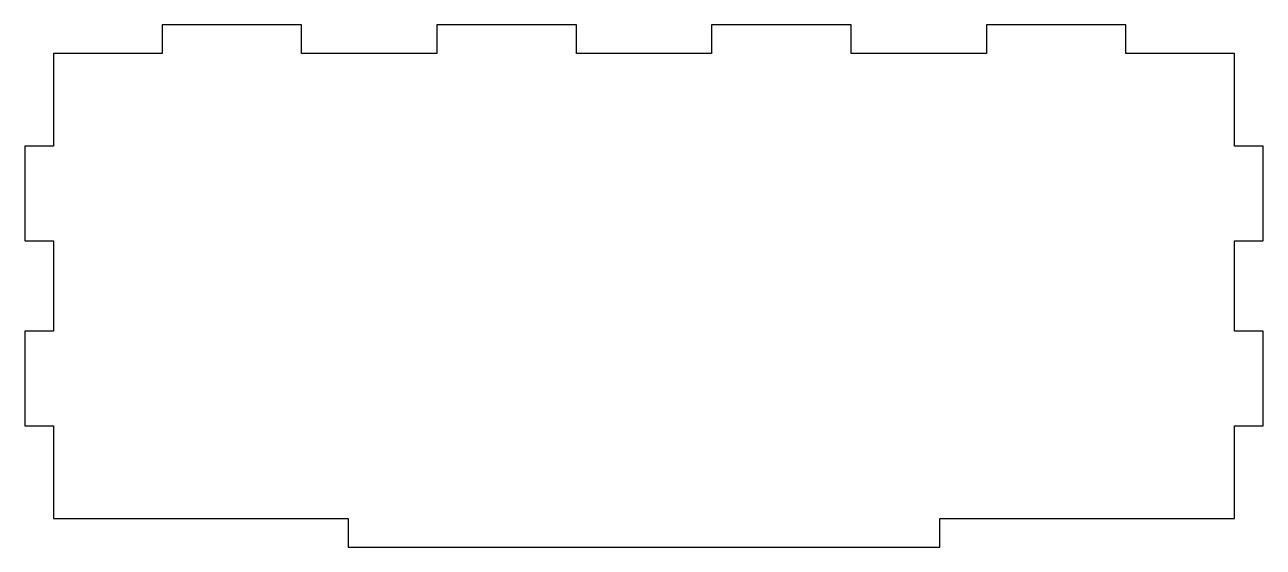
# Model space of a CAD drawing. Header units: millimetres. Extents: x -76 to 76, y -32 to 32.
import ezdxf

# ---------------------------------------------------------------- set-up
doc = ezdxf.new("R2010")
doc.units = ezdxf.units.MM
doc.layers.get('0').update_dxf_attribs({"linetype": 'CONTINUOUS'})

msp = doc.modelspace()

# ---------------------------------------------------------------- linework, layer by layer
for p, q in [((-41.78, 31.88), (-58.79, 31.88)), ((-58.79, 31.88), (-58.79, 28.38)), ((-41.78, 28.38), (-41.78, 31.88)), ((-8.25, 31.88), (-25.27, 31.88)), ((-25.27, 31.88), (-25.27, 28.38)), ((-8.25, 28.38), (-8.25, 31.88)), ((25.27, 31.88), (8.25, 31.88)), ((8.25, 31.88), (8.25, 28.38)), ((25.27, 28.38), (25.27, 31.88)), ((58.79, 31.88), (41.78, 31.88)), ((41.78, 31.88), (41.78, 28.38)), ((58.79, 28.38), (58.79, 31.88)), ((-58.79, 28.38), (-72.06, 28.38)), ((-72.06, 28.38), (-72.06, 17.08)), ((-25.27, 28.38), (-41.78, 28.38)), ((8.25, 28.38), (-8.25, 28.38)), ((41.78, 28.38), (25.27, 28.38)), ((72.06, 28.38), (58.79, 28.38)), ((72.06, 17.08), (72.06, 28.38)), ((-72.06, 17.08), (-75.56, 17.08)), ((-75.56, 17.08), (-75.56, 5.52)), ((75.56, 17.08), (72.06, 17.08)), ((75.56, 5.52), (75.56, 17.08)), ((-75.56, 5.52), (-72.06, 5.52)), ((-72.06, 5.52), (-72.06, -5.52)), ((72.06, -5.52), (72.06, 5.52)), ((72.06, 5.52), (75.56, 5.52)), ((-72.06, -5.52), (-75.56, -5.52)), ((-75.56, -5.52), (-75.56, -17.08)), ((75.56, -5.52), (72.06, -5.52)), ((75.56, -17.08), (75.56, -5.52)), ((-75.56, -17.08), (-72.06, -17.08)), ((-72.06, -17.08), (-72.06, -28.38)), ((72.06, -28.38), (72.06, -17.08)), ((72.06, -17.08), (75.56, -17.08)), ((-72.06, -28.38), (-36.09, -28.38)), ((-36.09, -28.38), (-36.09, -31.88)), ((36.09, -31.88), (36.09, -28.38)), ((36.09, -28.38), (72.06, -28.38)), ((-36.09, -31.88), (36.09, -31.88))]:
    msp.add_line(p, q)

doc.saveas('drawing.dxf')
